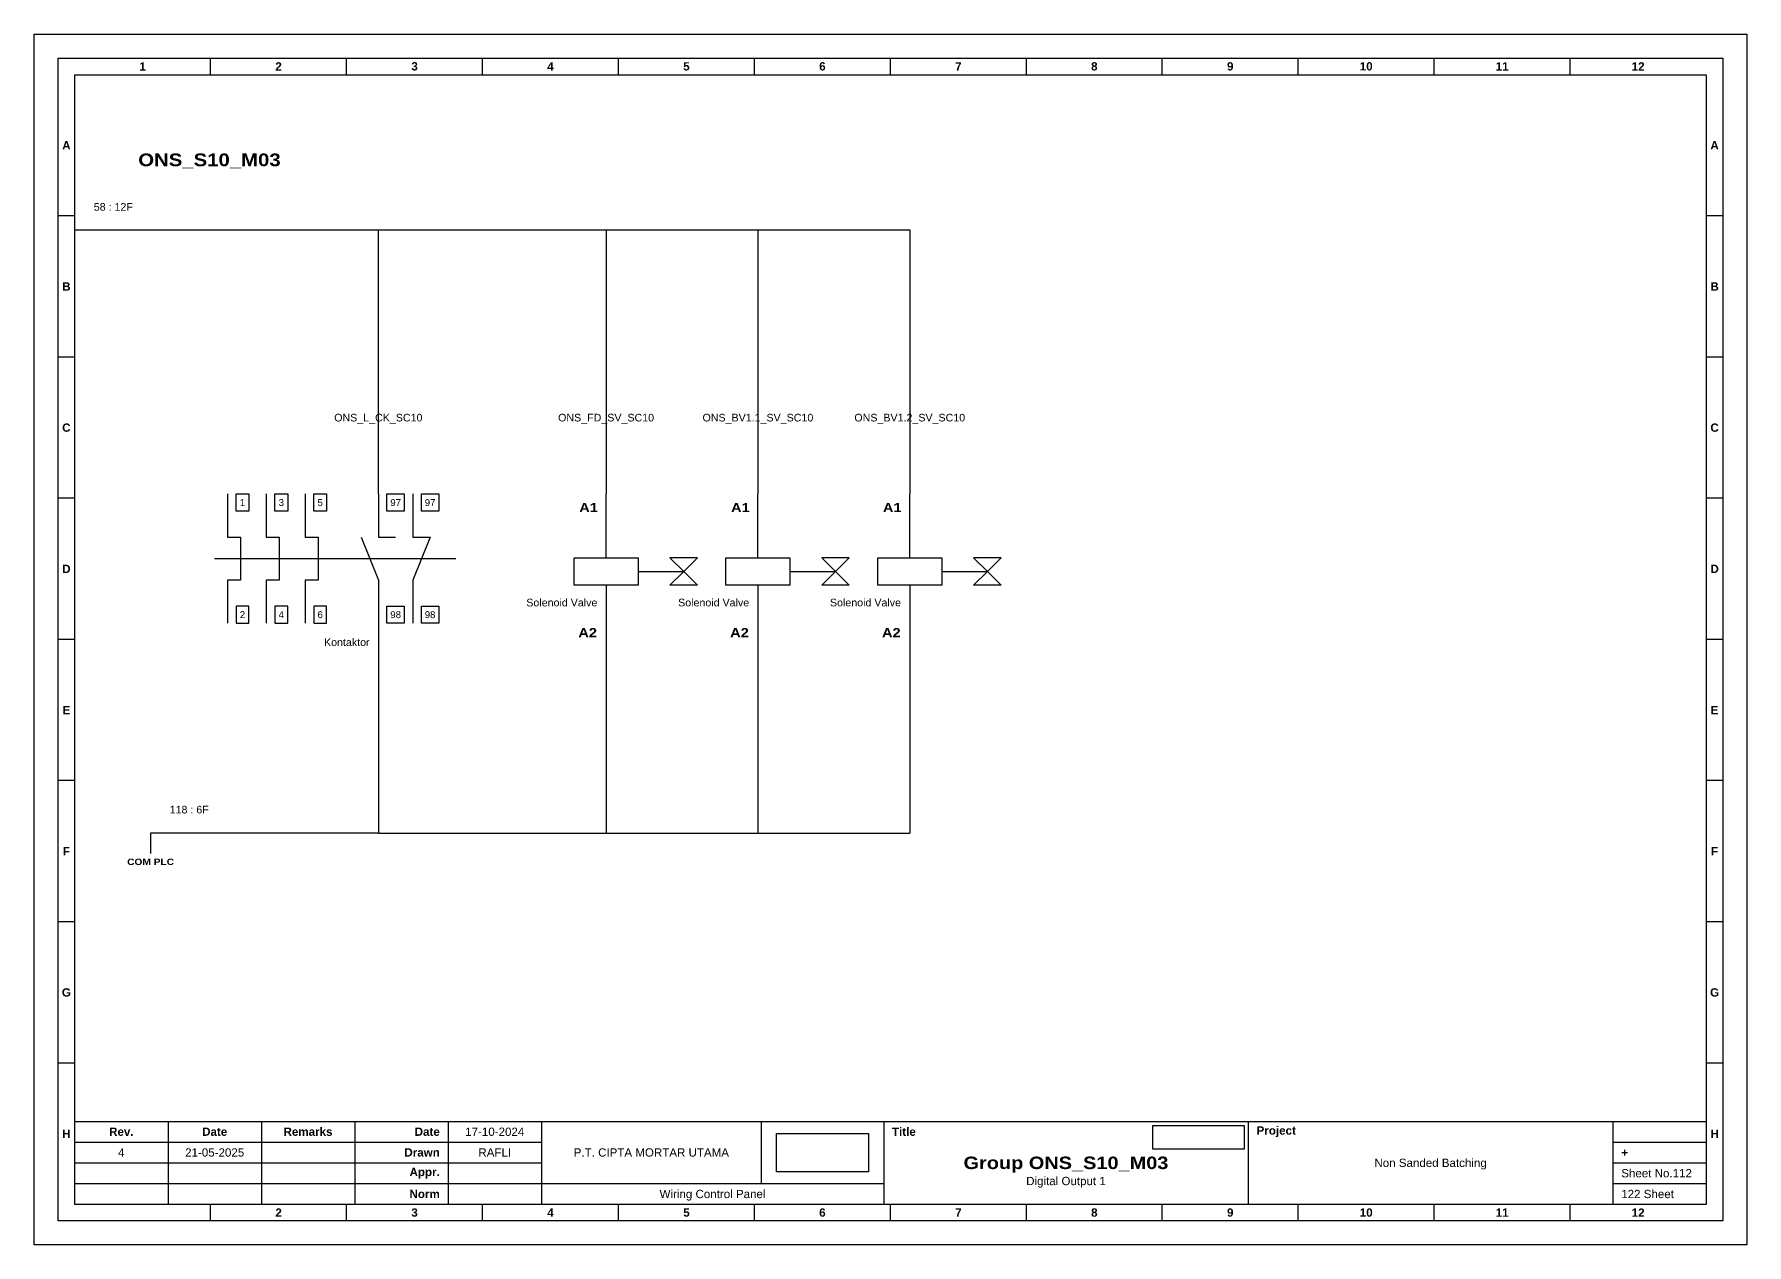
# Model space of a CAD drawing. Header units: centimetres. Extents: x 960 to 2473, y 652 to 2370.
# Drawn here: x 2203.7 to 2473.1, y 1127.6 to 1318 of the extents above; entities that cross this region are included whole.
import ezdxf
from ezdxf.enums import TextEntityAlignment as Align

# ---------------------------------------------------------------- set-up
doc = ezdxf.new("R2010")
doc.units = ezdxf.units.CM
doc.header["$MEASUREMENT"] = 0
doc.styles.add('Bold', font='ariblk.ttf', dxfattribs={"height": 25.4})
doc.styles.get("Standard").update_dxf_attribs({"font": 'arial.ttf'})
picture_1 = doc.add_image_def('image1.png', size_in_pixel=(2048, 847))
picture_2 = doc.add_image_def('image2.png', size_in_pixel=(2092, 542))

# ---------------------------------------------------------------- blocks, each defined once
blk = doc.blocks.new('KOP MU PROJECT')
at = {"color": 6, "ltscale": 50}
for p, q in [((27.74, 184.05), (27.74, 186.66)), ((49.13, 184.05), (49.13, 186.66)), ((70.51, 184.05), (70.51, 186.66)), ((91.89, 184.05), (91.89, 186.66)), ((113.27, 184.05), (113.27, 186.66)), ((134.66, 184.05), (134.66, 186.66)), ((156.04, 184.05), (156.04, 186.66)), ((177.42, 184.05), (177.42, 186.66)), ((198.8, 184.05), (198.8, 186.66)), ((220.19, 184.05), (220.19, 186.66)), ((241.57, 184.05), (241.57, 186.66)), ((6.36, 161.84), (3.75, 161.84)), ((265.59, 161.84), (262.98, 161.84)), ((6.36, 139.63), (3.75, 139.63)), ((265.59, 139.63), (262.98, 139.63)), ((6.36, 117.42), (3.75, 117.42)), ((265.59, 117.42), (262.98, 117.42)), ((6.36, 95.22), (3.75, 95.22)), ((265.59, 95.22), (262.98, 95.22)), ((6.36, 73.01), (3.75, 73.01)), ((265.59, 73.01), (262.98, 73.01)), ((6.36, 50.8), (3.75, 50.8)), ((265.59, 50.8), (262.98, 50.8)), ((6.36, 28.59), (3.75, 28.59)), ((265.59, 28.59), (262.98, 28.59)), ((27.74, 3.75), (27.74, 6.36)), ((49.13, 3.75), (49.13, 6.36)), ((70.51, 3.75), (70.51, 6.36)), ((91.89, 3.75), (91.89, 6.36)), ((113.27, 3.75), (113.27, 6.36)), ((134.66, 3.75), (134.66, 6.36)), ((156.04, 3.75), (156.04, 6.36)), ((177.42, 3.75), (177.42, 6.36)), ((198.8, 3.75), (198.8, 6.36)), ((220.19, 3.75), (220.19, 6.36)), ((241.57, 3.75), (241.57, 6.36))]:
    blk.add_line(p, q, dxfattribs=at)
at = {"ltscale": 50}
for p, q in [((6.36, 19.41), (262.98, 19.41)), ((21.04, 19.41), (21.04, 6.36)), ((35.72, 19.41), (35.72, 6.36)), ((50.41, 19.41), (50.41, 6.36)), ((65.09, 19.41), (65.09, 6.36)), ((79.77, 19.41), (79.77, 6.36)), ((114.35, 19.41), (114.35, 9.62)), ((133.6, 19.41), (133.6, 6.36)), ((190.95, 19.41), (190.95, 6.36)), ((248.3, 19.41), (248.3, 6.36)), ((6.36, 16.15), (79.77, 16.15)), ((248.3, 16.15), (262.98, 16.15)), ((6.36, 12.89), (79.77, 12.89)), ((248.3, 12.89), (262.98, 12.89)), ((6.36, 9.62), (133.6, 9.62)), ((248.3, 9.62), (262.98, 9.62))]:
    blk.add_line(p, q, dxfattribs=at)
at = {"color": 1, "ltscale": 50}
blk.add_lwpolyline([(269.34, 0), (0, 0), (0, 190.41), (269.34, 190.41)], close=True, dxfattribs=at)
at = {"color": 6, "ltscale": 50}
for points in [[(265.59, 3.75), (3.75, 3.75), (3.75, 186.66), (265.59, 186.66)], [(262.98, 6.36), (6.36, 6.36), (6.36, 184.05), (262.98, 184.05)]]:
    blk.add_lwpolyline(points, close=True, dxfattribs=at)
at = {"ltscale": 50, "char_height": 1.305, "attachment_point": 4}
for s, width, heights, insert in [('\\pxqc;{\\fArial|b1|i0|c0|p34;1}', 21.3825, [2.51], (6.36, 185.36)), ('\\pxqc;{\\fArial|b1|i0|c0|p34;2}', 21.3825, [2.51], (27.74, 185.36)), ('\\pxqc;{\\fArial|b1|i0|c0|p34;3}', 21.3825, [2.51], (49.13, 185.36)), ('\\pxqc;{\\fArial|b1|i0|c0|p34;4}', 21.3825, [2.51], (70.51, 185.36)), ('\\pxqc;{\\fArial|b1|i0|c0|p34;5}', 21.3825, [2.51], (91.89, 185.36)), ('\\pxqc;{\\fArial|b1|i0|c0|p34;6}', 21.3825, [2.51], (113.27, 185.36)), ('\\pxqc;{\\fArial|b1|i0|c0|p34;7}', 21.3825, [2.51], (134.66, 185.36)), ('\\pxqc;{\\fArial|b1|i0|c0|p34;8}', 21.3825, [2.51], (156.04, 185.36)), ('\\pxqc;{\\fArial|b1|i0|c0|p34;9}', 21.3825, [2.51], (177.42, 185.36)), ('\\pxqc;{\\fArial|b1|i0|c0|p34;10}', 21.3825, [2.51], (198.8, 185.36)), ('\\pxqc;{\\fArial|b1|i0|c0|p34;11}', 21.3825, [2.51], (220.19, 185.36)), ('\\pxqc;{\\fArial|b1|i0|c0|p34;12}', 21.3825, [2.51], (241.57, 185.36)), ('\\pxqc;{\\fArial|b1|i0|c0|p34;A}', 2.61, [2.51], (3.75, 172.95)), ('\\pxqc;{\\fArial|b1|i0|c0|p34;A}', 2.61, [2.51], (262.98, 172.95)), ('\\pxqc;{\\fArial|b1|i0|c0|p34;B}', 2.61, [2.51], (3.75, 150.74)), ('\\pxqc;{\\fArial|b1|i0|c0|p34;B}', 2.61, [2.51], (262.98, 150.74)), ('\\pxqc;{\\fArial|b1|i0|c0|p34;C}', 2.61, [2.51], (3.75, 128.53)), ('\\pxqc;{\\fArial|b1|i0|c0|p34;C}', 2.61, [2.51], (262.98, 128.53)), ('\\pxqc;{\\fArial|b1|i0|c0|p34;D}', 2.61, [2.51], (3.75, 106.32)), ('\\pxqc;{\\fArial|b1|i0|c0|p34;D}', 2.61, [2.51], (262.98, 106.32)), ('\\pxqc;{\\fArial|b1|i0|c0|p34;E}', 2.61, [2.51], (3.75, 84.11)), ('\\pxqc;{\\fArial|b1|i0|c0|p34;E}', 2.61, [2.51], (262.98, 84.11)), ('\\pxqc;{\\fArial|b1|i0|c0|p34;F}', 2.61, [2.51], (3.75, 61.9)), ('\\pxqc;{\\fArial|b1|i0|c0|p34;F}', 2.61, [2.51], (262.98, 61.9)), ('\\pxqc;{\\fArial|b1|i0|c0|p34;G}', 2.61, [2.51], (3.75, 39.69)), ('\\pxqc;{\\fArial|b1|i0|c0|p34;G}', 2.61, [2.51], (262.98, 39.69)), ('\\pxqc;{\\fArial|b1|i0|c0|p34;H}', 2.61, [2.51], (3.75, 17.47)), ('\\pxqc;{\\fArial|b1|i0|c0|p34;Rev.}', 14.6811, [2.88], (6.36, 17.78)), ('\\pxqc;{\\fArial|b1|i0|c0|p34;Date}', 14.6811, [2.88], (21.04, 17.78)), ('\\pxqc;{\\fArial|b1|i0|c0|p34;Remarks}', 14.6811, [2.88], (35.72, 17.78)), ('\\pxqr;{\\fArial|b1|i0|c0|p34;Date}', 13.3761, [2.88], (50.41, 17.78)), ('\\pxql;{\\fArial|b1|i0|c0|p34;Title}', 50.2419, [2.88], (134.9, 17.78)), ('\\pxql;{\\fArial|b1|i0|c0|p34;Project}', 50.2419, [2.88], (192.25, 17.78)), ('\\pxqc;{\\fArial|b1|i0|c0|p34;H}', 2.61, [2.51], (262.98, 17.47)), ('\\pxqr;{\\fArial|b1|i0|c0|p34;Drawn}', 13.3761, [2.88], (50.41, 14.52)), ('\\pxql;{\\fArial|b1|i0|c0|p34;+}', 14.6811, [2.88], (249.61, 14.52)), ('\\pxqr;{\\fArial|b1|i0|c0|p34;Appr.}', 13.3761, [2.88], (50.41, 11.26)), ('\\pxqr;{\\fArial|b1|i0|c0|p34;Norm}', 13.3761, [2.88], (50.41, 7.99)), ('\\pxqc;{\\fArial|b1|i0|c0|p34;2}', 21.3825, [2.51], (27.74, 5.06)), ('\\pxqc;{\\fArial|b1|i0|c0|p34;3}', 21.3825, [2.51], (49.13, 5.06)), ('\\pxqc;{\\fArial|b1|i0|c0|p34;4}', 21.3825, [2.51], (70.51, 5.06)), ('\\pxqc;{\\fArial|b1|i0|c0|p34;5}', 21.3825, [2.51], (91.89, 5.06)), ('\\pxqc;{\\fArial|b1|i0|c0|p34;6}', 21.3825, [2.51], (113.27, 5.06)), ('\\pxqc;{\\fArial|b1|i0|c0|p34;7}', 21.3825, [2.51], (134.66, 5.06)), ('\\pxqc;{\\fArial|b1|i0|c0|p34;8}', 21.3825, [2.51], (156.04, 5.06)), ('\\pxqc;{\\fArial|b1|i0|c0|p34;9}', 21.3825, [2.51], (177.42, 5.06)), ('\\pxqc;{\\fArial|b1|i0|c0|p34;10}', 21.3825, [2.51], (198.8, 5.06)), ('\\pxqc;{\\fArial|b1|i0|c0|p34;11}', 21.3825, [2.51], (220.19, 5.06)), ('\\pxqc;{\\fArial|b1|i0|c0|p34;12}', 21.3825, [2.51], (241.57, 5.06))]:
    blk.add_mtext_dynamic_manual_height_columns(s, width=width, gutter_width=0.0326, heights=heights, dxfattribs=dict(at, insert=insert))
at = {"ltscale": 50}
for tag, p in [('DATECREATED', (72.43, 17.78)), ('REV', (13.7, 14.52)), ('REVDATE', (28.38, 14.52)), ('REMARKS', (43.06, 14.52)), ('DRAWN', (72.43, 14.52)), ('COMPANY', (97.06, 14.52)), ('PROJECT', (219.62, 12.89)), ('APPR', (72.43, 11.26)), ('NORM', (72.43, 7.99)), ('DRAWINGCATEGORY', (106.68, 7.99)), ('DESCRIPTION', (162.27, 10.03))]:
    blk.add_attdef(tag, text='', height=1.3, dxfattribs=at).set_placement(p, align=Align.MIDDLE_CENTER)
at = {"ltscale": 50, "style": 'Bold'}
blk.add_attdef('TITLE', text='', height=1.96, dxfattribs=at).set_placement((162.27, 12.89), align=Align.MIDDLE_CENTER)
at = {"ltscale": 50}
for tag, p in [('SHEETNUMBER', (249.61, 11.26)), ('TOTALSHEET', (249.61, 7.99))]:
    blk.add_attdef(tag, text='', height=1.3, dxfattribs=at).set_placement(p, align=Align.MIDDLE_LEFT)
image = blk.add_image(picture_1, insert=(116.72, 11.48), size_in_units=(14.5, 6), dxfattribs=at)
image.dxf.flags = 15
image = blk.add_image(picture_2, insert=(175.94, 15.04), size_in_units=(14.36, 3.72), dxfattribs=at)
image.dxf.flags = 15

msp = doc.modelspace()

# ---------------------------------------------------------------- linework, layer by layer
at = {"color": 146, "ltscale": 50, "true_color": 0x105689}
for p, q in [((2210.09, 1287.28), (2233.97, 1287.28)), ((2233.97, 1287.28), (2257.85, 1287.28)), ((2257.85, 1245.73), (2257.85, 1287.28)), ((2257.85, 1287.28), (2281.73, 1287.28)), ((2281.73, 1287.28), (2305.61, 1287.28)), ((2293.67, 1287.28), (2293.67, 1245.73)), ((2305.61, 1287.28), (2329.49, 1287.28)), ((2317.55, 1287.28), (2317.55, 1245.73)), ((2329.49, 1287.28), (2341.43, 1287.28)), ((2341.43, 1287.28), (2341.43, 1245.73)), ((2257.85, 1225.38), (2257.85, 1192.36)), ((2293.67, 1221.63), (2293.67, 1192.36)), ((2317.55, 1221.32), (2317.55, 1192.36)), ((2341.43, 1221.32), (2341.43, 1192.36)), ((2257.89, 1192.36), (2222.03, 1192.36)), ((2222.03, 1192.36), (2222.03, 1189.16)), ((2257.89, 1192.36), (2305.69, 1192.36)), ((2305.69, 1192.36), (2305.69, 1192.36)), ((2305.69, 1192.36), (2341.43, 1192.36))]:
    msp.add_line(p, q, dxfattribs=at)
at = {"ltscale": 50}
for p, q in [((2257.85, 1245.73), (2257.85, 1238.95)), ((2263.28, 1245.73), (2263.28, 1238.95)), ((2293.67, 1235.68), (2293.67, 1245.73)), ((2317.55, 1235.68), (2317.55, 1245.73)), ((2341.43, 1235.68), (2341.43, 1245.73)), ((2232.08, 1235.56), (2270.06, 1235.56)), ((2257.85, 1232.16), (2257.85, 1225.38)), ((2263.28, 1232.16), (2263.28, 1225.38)), ((2293.67, 1231.37), (2293.67, 1221.32)), ((2298.7, 1233.53), (2305.88, 1233.53)), ((2317.55, 1231.37), (2317.55, 1221.32)), ((2322.58, 1233.53), (2329.76, 1233.53)), ((2341.43, 1231.37), (2341.43, 1221.32)), ((2346.46, 1233.53), (2353.64, 1233.53))]:
    msp.add_line(p, q, dxfattribs=at)
at = {"color": 1, "ltscale": 50}
for points in [[(2234.11, 1245.73), (2234.11, 1238.95), (2236.15, 1238.95), (2236.15, 1232.16), (2234.11, 1232.16), (2234.11, 1225.38)], [(2240.22, 1245.73), (2240.22, 1238.95), (2242.25, 1238.95), (2242.25, 1232.16), (2240.22, 1232.16), (2240.22, 1225.38)], [(2246.32, 1245.73), (2246.32, 1238.95), (2248.36, 1238.95), (2248.36, 1232.16), (2246.32, 1232.16), (2246.32, 1225.38)]]:
    msp.add_lwpolyline(points, dxfattribs=at)
at = {"ltscale": 50}
for points in [[(2235.47, 1245.73), (2237.5, 1245.73), (2237.5, 1243.02), (2235.47, 1243.02)], [(2241.57, 1245.73), (2243.61, 1245.73), (2243.61, 1243.02), (2241.57, 1243.02)], [(2247.68, 1245.73), (2249.71, 1245.73), (2249.71, 1243.02), (2247.68, 1243.02)], [(2259.21, 1245.73), (2261.92, 1245.73), (2261.92, 1243.02), (2259.21, 1243.02)], [(2264.64, 1245.73), (2267.35, 1245.73), (2267.35, 1243.02), (2264.64, 1243.02)], [(2288.65, 1235.68), (2298.7, 1235.68), (2298.7, 1231.37), (2288.65, 1231.37)], [(2305.88, 1233.53), (2308.03, 1235.68), (2303.72, 1235.68)], [(2312.53, 1235.68), (2322.58, 1235.68), (2322.58, 1231.37), (2312.53, 1231.37)], [(2329.76, 1233.53), (2331.91, 1235.68), (2327.6, 1235.68)], [(2336.41, 1235.68), (2346.46, 1235.68), (2346.46, 1231.37), (2336.41, 1231.37)], [(2353.64, 1233.53), (2355.79, 1235.68), (2351.48, 1235.68)], [(2305.88, 1233.53), (2308.03, 1231.37), (2303.72, 1231.37)], [(2329.76, 1233.53), (2331.91, 1231.37), (2327.6, 1231.37)], [(2353.64, 1233.53), (2355.79, 1231.37), (2351.48, 1231.37)], [(2235.47, 1225.38), (2237.5, 1225.38), (2237.5, 1228.09), (2235.47, 1228.09)], [(2241.57, 1225.38), (2243.61, 1225.38), (2243.61, 1228.09), (2241.57, 1228.09)], [(2247.68, 1225.38), (2249.71, 1225.38), (2249.71, 1228.09), (2247.68, 1228.09)], [(2259.21, 1228.09), (2261.92, 1228.09), (2261.92, 1225.38), (2259.21, 1225.38)], [(2264.64, 1228.09), (2267.35, 1228.09), (2267.35, 1225.38), (2264.64, 1225.38)]]:
    msp.add_lwpolyline(points, close=True, dxfattribs=at)
for points in [[(2255.14, 1238.95), (2257.85, 1232.16)], [(2257.85, 1238.95), (2260.57, 1238.95)], [(2263.28, 1238.95), (2265.99, 1238.95), (2263.28, 1232.16)]]:
    msp.add_lwpolyline(points, dxfattribs=at)

# ---------------------------------------------------------------- block references
msp.add_blockref('KOP MU PROJECT', (2203.73, 1127.62)).add_auto_attribs({'DESCRIPTION': 'Digital Output 1', 'TITLE': 'Group ONS_S10_M03', 'PROJECT': 'Non Sanded Batching', 'COMPANY': 'P.T. CIPTA MORTAR UTAMA', 'DRAWINGCATEGORY': 'Wiring Control Panel', 'DRAWN': 'RAFLI', 'DATECREATED': '17-10-2024', 'REVDATE': '21-05-2025', 'REV': '4', 'SHEETNUMBER': 'Sheet No.112', 'TOTALSHEET': '122 Sheet'})

# ---------------------------------------------------------------- texts
at = {"ltscale": 500, "style": 'Bold'}
msp.add_text('ONS_S10_M03', height=2, dxfattribs=at).set_placement((2220.09, 1297.28))
at = {"ltscale": 500}
for s, p in [('58 : 12F', (2213.09, 1291.48)), ('118 : 6F', (2225.03, 1196.67))]:
    msp.add_text(s, height=1.2, dxfattribs=at).set_placement(p, align=Align.TOP_LEFT)
at = {"ltscale": 50}
for s, p in [('ONS_L_CK_SC10', (2257.85, 1257.73)), ('ONS_FD_SV_SC10', (2293.67, 1257.73)), ('ONS_BV1.1_SV_SC10', (2317.55, 1257.73)), ('ONS_BV1.2_SV_SC10', (2341.43, 1257.73))]:
    msp.add_text(s, height=1.2, dxfattribs=at).set_placement(p, align=Align.MIDDLE_CENTER)
at = {"ltscale": 500}
for s, height, p in [('1', 1.09, (2236.48, 1244.37)), ('3', 1.09, (2242.59, 1244.37)), ('5', 1.09, (2248.7, 1244.37)), ('97', 1.085, (2260.57, 1244.37)), ('97', 1.085, (2265.99, 1244.37)), ('2', 1.09, (2236.48, 1226.74)), ('4', 1.09, (2242.59, 1226.74)), ('6', 1.09, (2248.7, 1226.74)), ('98', 1.085, (2260.57, 1226.74)), ('98', 1.085, (2265.99, 1226.74))]:
    msp.add_text(s, height=height, dxfattribs=at).set_placement(p, align=Align.MIDDLE_CENTER)
at = {"ltscale": 500, "style": 'Bold'}
for p in [(2292.38, 1244.3), (2316.26, 1244.3), (2340.14, 1244.3)]:
    msp.add_text('A1', height=1.436, dxfattribs=at).set_placement(p, align=Align.TOP_RIGHT)
at = {"ltscale": 50}
for s, p in [('Solenoid Valve', (2292.3, 1227.68)), ('Solenoid Valve', (2316.18, 1227.68)), ('Solenoid Valve', (2340.06, 1227.68)), ('Kontaktor', (2256.48, 1221.44))]:
    msp.add_text(s, height=1.2, dxfattribs=at).set_placement(p, align=Align.BOTTOM_RIGHT)
at = {"ltscale": 500, "style": 'Bold'}
for p in [(2292.24, 1222.76), (2316.12, 1222.76), (2340, 1222.76)]:
    msp.add_text('A2', height=1.436, dxfattribs=at).set_placement(p, align=Align.BOTTOM_RIGHT)
at = {"ltscale": 50, "style": 'Bold'}
msp.add_text('COM PLC', height=1, dxfattribs=at).set_placement((2222.03, 1188.36), align=Align.TOP_CENTER)

doc.saveas('drawing.dxf')
